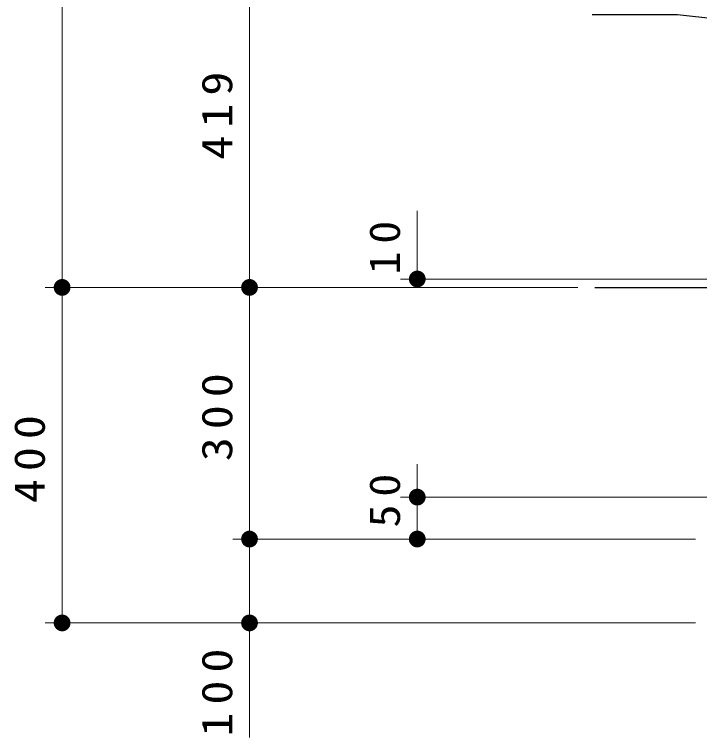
# Model space of a CAD drawing. Units: millimetres on the paper, scale 1:20. Extents: x -365 to 0, y -26 to 257.
# Drawn here: x -150.65 to -109.81, y 77.96 to 121.07 of the extents above; entities that cross this region are included whole.
import ezdxf

# ---------------------------------------------------------------- set-up
doc = ezdxf.new("R2010")
doc.units = ezdxf.units.MM
doc.layers.add('1_20', color=7, linetype='Continuous', lineweight=25)
doc.styles.add('ＭＳ ゴシック', font='')
doc.styles.get('ＭＳ ゴシック').set_extended_font_data('MS Gothic')

# ---------------------------------------------------------------- blocks, each defined once
blk = doc.blocks.new('filled_dot')
at = {"color": 0, "linetype": 'Continuous', "lineweight": -2, "const_width": 1.25}
blk.add_lwpolyline([(-0.625, 0, 1), (0.625, 0, 1)], format="xyb", close=True, dxfattribs=at)

msp = doc.modelspace()

# ---------------------------------------------------------------- linework, layer by layer
at = {"layer": '1_20', "lineweight": 13}
for p, q in [((-147.813, 104.795), (-147.813, 144.799)), ((-136.64, 104.795), (-136.64, 125.745)), ((-126.64, 104.795), (-126.64, 109.367)), ((-107.062, 105.295), (-127.64, 105.295)), ((-117.063, 104.795), (-148.813, 104.795)), ((-147.813, 84.795), (-147.813, 104.795)), ((-117.063, 104.795), (-137.64, 104.795)), ((-136.64, 89.795), (-136.64, 104.795)), ((-126.64, 89.795), (-126.64, 94.267)), ((-101.277, 92.295), (-127.64, 92.295)), ((-110.062, 89.795), (-137.64, 89.795)), ((-136.64, 77.963), (-136.64, 89.795)), ((-110.062, 84.795), (-148.813, 84.795))]:
    msp.add_line(p, q, dxfattribs=at)
at = {"layer": '1_20'}
for p, q in [((-116.209, 121.065), (-111.128, 121.065)), ((-111.129, 121.065), (-100.277, 119.892)), ((-116.063, 104.795), (-106.562, 104.795))]:
    msp.add_line(p, q, dxfattribs=at)

# ---------------------------------------------------------------- block references
at = {"layer": '1_20', "lineweight": 13, "xscale": 0.4, "yscale": 0.4}
for p, rotation in [((-126.64, 105.295), 270), ((-147.813, 104.795), 270), ((-136.64, 104.795), 270), ((-136.64, 104.795), 90), ((-126.64, 92.295), 270), ((-136.64, 89.795), 270), ((-126.64, 89.795), 90), ((-147.813, 84.795), 90), ((-136.64, 84.795), 90)]:
    msp.add_blockref('filled_dot', p, dxfattribs=dict(at, rotation=rotation))

# ---------------------------------------------------------------- texts
at = {"layer": '1_20', "char_height": 1.833, "attachment_point": 8, "rotation": 90, "style": 'ＭＳ ゴシック'}
for s, insert in [('\\T1.33;\\W1.15;419', (-137.64, 115.27)), ('\\T1.34;\\W1.1;10', (-127.64, 107.398)), ('\\T1.33;\\W1.15;300', (-137.64, 97.295)), ('\\T1.33;\\W1.15;400', (-148.813, 94.795)), ('\\T1.34;\\W1.1;50', (-127.64, 92.319)), ('\\T1.33;\\W1.15;100', (-137.64, 80.88))]:
    msp.add_mtext(s, dxfattribs=dict(at, insert=insert))

doc.saveas('drawing.dxf')
